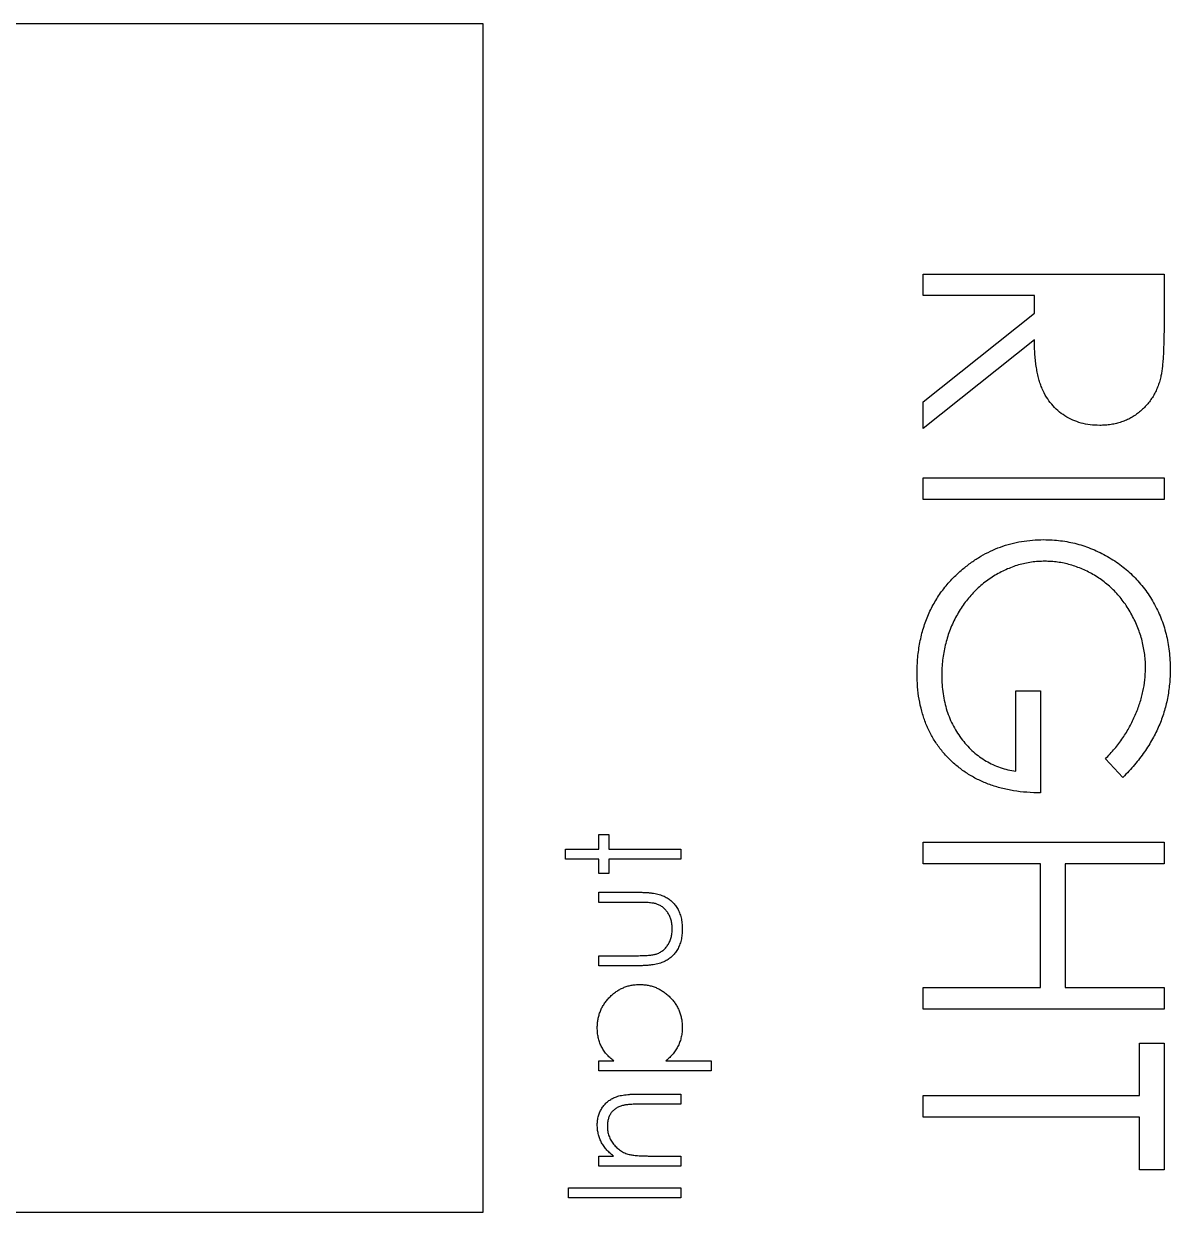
# Model space of a CAD drawing. Header units: millimetres. Extents: x -216 to 166, y 2 to 391.
# Drawn here: x 94.4 to 165.8, y 161.7 to 235.7 of the extents above; entities that cross this region are included whole.
import ezdxf

# ---------------------------------------------------------------- set-up
doc = ezdxf.new("R2010")
doc.units = ezdxf.units.MM

msp = doc.modelspace()

# ---------------------------------------------------------------- linework, layer by layer
at = {"color": 7, "linetype": 'Continuous', "lineweight": 25}
for p, q in [((123, 235.7), (49, 235.7)), ((123, 161.7), (123, 235.7)), ((150.409, 220.117), (165.409, 220.117)), ((150.409, 218.771), (150.409, 220.117)), ((165.409, 220.117), (165.409, 217.115)), ((157.332, 218.771), (150.409, 218.771)), ((157.332, 217.677), (157.332, 218.771)), ((150.409, 212.166), (157.332, 217.677)), ((157.332, 216.012), (150.409, 210.502)), ((150.409, 210.502), (150.409, 212.166)), ((150.409, 207.425), (165.409, 207.425)), ((150.409, 206.079), (150.409, 207.425)), ((165.409, 207.425), (165.409, 206.079)), ((165.409, 206.079), (150.409, 206.079)), ((156.179, 189.155), (156.179, 194.155)), ((156.179, 194.155), (157.717, 194.155)), ((157.717, 194.155), (157.717, 187.809)), ((162.849, 188.771), (161.755, 189.925)), ((130.193, 184.315), (130.193, 185.213)), ((130.193, 185.213), (130.821, 185.213)), ((130.821, 185.213), (130.821, 184.315)), ((128.129, 183.687), (128.129, 184.315)), ((128.129, 184.315), (130.193, 184.315)), ((130.821, 184.315), (135.308, 184.315)), ((135.308, 184.315), (135.308, 183.687)), ((150.409, 184.732), (165.409, 184.732)), ((150.409, 183.386), (150.409, 184.732)), ((165.409, 184.732), (165.409, 183.386)), ((130.193, 183.687), (128.129, 183.687)), ((130.193, 182.79), (130.193, 183.687)), ((135.308, 183.687), (130.821, 183.687)), ((130.821, 183.687), (130.821, 182.79)), ((130.821, 182.79), (130.193, 182.79)), ((157.717, 183.386), (150.409, 183.386)), ((157.717, 175.694), (157.717, 183.386)), ((165.409, 183.386), (159.255, 183.386)), ((159.255, 183.386), (159.255, 175.694)), ((130.193, 180.995), (130.193, 181.623)), ((130.193, 181.623), (132.683, 181.623)), ((132.566, 180.995), (130.193, 180.995)), ((130.193, 177.046), (130.193, 177.674)), ((130.193, 177.674), (132.566, 177.674)), ((132.637, 177.046), (130.193, 177.046)), ((150.409, 174.348), (150.409, 175.694)), ((150.409, 175.694), (157.717, 175.694)), ((159.255, 175.694), (165.409, 175.694)), ((165.409, 175.694), (165.409, 174.348)), ((165.409, 174.348), (150.409, 174.348)), ((163.871, 168.963), (163.871, 172.232)), ((163.871, 172.232), (165.409, 172.232)), ((165.409, 172.232), (165.409, 164.348)), ((130.193, 170.495), (130.193, 171.123)), ((130.193, 171.123), (131.139, 171.123)), ((134.381, 171.123), (137.193, 171.123)), ((137.193, 171.123), (137.193, 170.495)), ((137.193, 170.495), (130.193, 170.495)), ((132.696, 169.059), (135.308, 169.059)), ((135.308, 169.059), (135.308, 168.431)), ((150.409, 167.617), (150.409, 168.963)), ((150.409, 168.963), (163.871, 168.963)), ((135.308, 168.431), (132.902, 168.431)), ((163.871, 167.617), (150.409, 167.617)), ((163.871, 164.348), (163.871, 167.617)), ((130.193, 164.572), (130.193, 165.2)), ((130.193, 165.2), (131.116, 165.2)), ((133.459, 165.2), (135.308, 165.2)), ((135.308, 165.2), (135.308, 164.572)), ((135.308, 164.572), (130.193, 164.572)), ((165.409, 164.348), (163.871, 164.348)), ((128.308, 162.597), (128.308, 163.226)), ((128.308, 163.226), (135.308, 163.226)), ((135.308, 163.226), (135.308, 162.597)), ((135.308, 162.597), (128.308, 162.597)), ((49, 161.7), (123, 161.7))]:
    msp.add_line(p, q, dxfattribs=at)
for points, knots in [([(165.409, 217.115), (165.409, 216.915), (165.407, 216.53), (165.4, 215.979), (165.38, 215.479), (165.362, 215.028), (165.33, 214.629), (165.299, 214.279), (165.259, 213.98), (165.222, 213.799), (165.205, 213.717)], [0, 0, 0, 0, 0.176258, 0.338434, 0.484822, 0.617158, 0.734698, 0.837385, 0.926372, 1, 1, 1, 1]), ([(161.398, 210.694), (161.198, 210.7), (160.808, 210.713), (160.242, 210.827), (159.714, 211.015), (159.225, 211.273), (158.784, 211.602), (158.397, 211.998), (158.071, 212.458), (157.847, 212.888), (157.703, 213.268), (157.602, 213.582), (157.524, 213.925), (157.454, 214.291), (157.4, 214.684), (157.362, 215.103), (157.338, 215.549), (157.334, 215.855), (157.332, 216.012)], [0, 0, 0, 0, 0.078775, 0.153711, 0.226699, 0.299172, 0.371166, 0.442978, 0.516334, 0.592857, 0.63351, 0.676624, 0.722915, 0.771971, 0.823829, 0.879386, 0.937952, 1, 1, 1, 1]), ([(165.205, 213.717), (165.178, 213.607), (165.124, 213.39), (165.011, 213.077), (164.88, 212.779), (164.725, 212.497), (164.548, 212.23), (164.349, 211.98), (164.127, 211.747), (163.887, 211.529), (163.627, 211.332), (163.351, 211.162), (163.061, 211.016), (162.755, 210.9), (162.437, 210.806), (162.103, 210.74), (161.755, 210.7), (161.518, 210.696), (161.398, 210.694)], [0, 0, 0, 0, 0.0642108, 0.1270518, 0.1887268, 0.2491087, 0.3098971, 0.3702656, 0.4306689, 0.4927446, 0.554114, 0.6157259, 0.6768281, 0.7384636, 0.8013356, 0.8651972, 0.9316478, 1, 1, 1, 1]), ([(152.861, 201.74), (153.044, 201.886), (153.407, 202.177), (153.988, 202.551), (154.59, 202.87), (155.214, 203.128), (155.859, 203.33), (156.526, 203.475), (157.214, 203.56), (157.68, 203.572), (157.915, 203.579)], [0, 0, 0, 0, 0.127896, 0.253668, 0.376738, 0.499344, 0.621999, 0.745699, 0.871345, 1, 1, 1, 1]), ([(157.915, 203.579), (158.092, 203.576), (158.442, 203.572), (158.963, 203.517), (159.474, 203.438), (159.976, 203.323), (160.468, 203.172), (160.951, 202.991), (161.426, 202.778), (161.887, 202.531), (162.334, 202.261), (162.754, 201.958), (163.154, 201.636), (163.526, 201.288), (163.873, 200.913), (164.195, 200.516), (164.493, 200.095), (164.763, 199.649), (165.005, 199.186), (165.218, 198.706), (165.393, 198.209), (165.542, 197.699), (165.653, 197.172), (165.733, 196.632), (165.787, 196.077), (165.792, 195.701), (165.794, 195.511)], [0, 0, 0, 0, 0.042042, 0.08355, 0.124652, 0.165314, 0.206254, 0.247057, 0.288418, 0.330078, 0.371767, 0.412848, 0.453422, 0.493967, 0.534349, 0.574922, 0.615865, 0.657226, 0.698986, 0.740469, 0.78231, 0.824555, 0.867032, 0.910493, 0.954616, 1, 1, 1, 1]), ([(157.975, 202.232), (157.837, 202.229), (157.561, 202.223), (157.148, 202.182), (156.743, 202.103), (156.34, 202.007), (155.945, 201.872), (155.552, 201.713), (155.167, 201.523), (154.791, 201.304), (154.424, 201.063), (154.079, 200.793), (153.75, 200.507), (153.446, 200.193), (153.157, 199.862), (152.892, 199.504), (152.645, 199.126), (152.421, 198.727), (152.22, 198.312), (152.042, 197.887), (151.895, 197.45), (151.775, 197.003), (151.677, 196.547), (151.614, 196.08), (151.568, 195.605), (151.565, 195.284), (151.563, 195.123)], [0, 0, 0, 0, 0.038993, 0.07788, 0.116649, 0.155344, 0.194634, 0.234276, 0.274561, 0.315681, 0.357032, 0.398094, 0.439109, 0.479843, 0.521283, 0.562849, 0.6053, 0.648415, 0.691733, 0.735154, 0.778373, 0.821664, 0.865526, 0.909733, 0.954523, 1, 1, 1, 1]), ([(164.255, 195.556), (164.254, 195.701), (164.25, 195.991), (164.205, 196.423), (164.14, 196.849), (164.047, 197.27), (163.925, 197.686), (163.779, 198.097), (163.603, 198.502), (163.402, 198.899), (163.183, 199.285), (162.939, 199.648), (162.677, 199.99), (162.393, 200.309), (162.093, 200.607), (161.773, 200.882), (161.434, 201.134), (161.076, 201.361), (160.708, 201.564), (160.334, 201.744), (159.953, 201.893), (159.568, 202.017), (159.177, 202.114), (158.782, 202.183), (158.38, 202.222), (158.111, 202.229), (157.975, 202.232)], [0, 0, 0, 0, 0.042848, 0.085584, 0.127738, 0.170094, 0.212536, 0.255515, 0.298646, 0.342636, 0.386565, 0.429577, 0.471703, 0.513552, 0.555118, 0.596385, 0.637976, 0.679684, 0.7212, 0.761763, 0.80208, 0.841782, 0.881042, 0.920621, 0.960095, 1, 1, 1, 1]), ([(150.025, 195.24), (150.027, 195.41), (150.032, 195.744), (150.066, 196.237), (150.119, 196.716), (150.198, 197.182), (150.296, 197.636), (150.42, 198.076), (150.565, 198.503), (150.729, 198.919), (150.919, 199.319), (151.13, 199.704), (151.362, 200.078), (151.617, 200.438), (151.895, 200.786), (152.195, 201.118), (152.517, 201.438), (152.746, 201.639), (152.861, 201.74)], [0, 0, 0, 0, 0.0692365, 0.1365567, 0.2020942, 0.2664643, 0.3297688, 0.391879, 0.4532706, 0.5141147, 0.5743895, 0.6341417, 0.6939233, 0.7541522, 0.8144702, 0.8756606, 0.937348, 1, 1, 1, 1]), ([(161.755, 189.925), (161.952, 190.135), (162.338, 190.549), (162.846, 191.219), (163.273, 191.923), (163.627, 192.649), (163.907, 193.384), (164.105, 194.117), (164.233, 194.839), (164.248, 195.319), (164.255, 195.556)], [0, 0, 0, 0, 0.136506, 0.269032, 0.39892, 0.527082, 0.652272, 0.772137, 0.887488, 1, 1, 1, 1]), ([(165.794, 195.511), (165.791, 195.355), (165.786, 195.047), (165.752, 194.589), (165.699, 194.139), (165.624, 193.694), (165.524, 193.257), (165.403, 192.826), (165.263, 192.402), (165.096, 191.985), (164.907, 191.573), (164.693, 191.164), (164.452, 190.757), (164.183, 190.354), (163.89, 189.952), (163.566, 189.556), (163.222, 189.157), (162.975, 188.901), (162.849, 188.771)], [0, 0, 0, 0, 0.061617, 0.12218, 0.182217, 0.241473, 0.300957, 0.359966, 0.41903, 0.478066, 0.537991, 0.598959, 0.66132, 0.725246, 0.791219, 0.858745, 0.928317, 1, 1, 1, 1]), ([(157.717, 187.809), (157.43, 187.817), (156.869, 187.831), (156.051, 187.931), (155.278, 188.093), (154.549, 188.315), (153.866, 188.601), (153.229, 188.95), (152.64, 189.367), (152.095, 189.836), (151.61, 190.363), (151.183, 190.932), (150.823, 191.546), (150.531, 192.204), (150.302, 192.903), (150.14, 193.645), (150.043, 194.428), (150.031, 194.965), (150.025, 195.24)], [0, 0, 0, 0, 0.071272, 0.139493, 0.204635, 0.267406, 0.328446, 0.388397, 0.447734, 0.507392, 0.566768, 0.625478, 0.684067, 0.743248, 0.804033, 0.866499, 0.931723, 1, 1, 1, 1]), ([(151.563, 195.123), (151.567, 194.929), (151.575, 194.547), (151.637, 193.985), (151.734, 193.446), (151.877, 192.931), (152.058, 192.438), (152.276, 191.967), (152.541, 191.522), (152.839, 191.099), (153.171, 190.71), (153.53, 190.36), (153.911, 190.052), (154.32, 189.789), (154.748, 189.562), (155.203, 189.381), (155.681, 189.242), (156.012, 189.184), (156.179, 189.155)], [0, 0, 0, 0, 0.070632, 0.138698, 0.204924, 0.269449, 0.332647, 0.395314, 0.457778, 0.520673, 0.58287, 0.643335, 0.702602, 0.760732, 0.819484, 0.878265, 0.938489, 1, 1, 1, 1]), ([(132.683, 181.623), (132.768, 181.622), (132.932, 181.62), (133.171, 181.609), (133.393, 181.59), (133.6, 181.562), (133.79, 181.528), (133.963, 181.485), (134.12, 181.433), (134.264, 181.374), (134.394, 181.305), (134.517, 181.231), (134.631, 181.146), (134.741, 181.057), (134.84, 180.956), (134.935, 180.85), (135.02, 180.734), (135.098, 180.611), (135.169, 180.48), (135.231, 180.341), (135.282, 180.194), (135.325, 180.038), (135.358, 179.874), (135.382, 179.703), (135.396, 179.524), (135.397, 179.401), (135.398, 179.339)], [0, 0, 0, 0, 0.062217, 0.120709, 0.175567, 0.226556, 0.273743, 0.317339, 0.357879, 0.395473, 0.431138, 0.466151, 0.501072, 0.535484, 0.569994, 0.604816, 0.639941, 0.675791, 0.712081, 0.749315, 0.787578, 0.826765, 0.867814, 0.91015, 0.953934, 1, 1, 1, 1]), ([(133.812, 180.891), (133.784, 180.899), (133.722, 180.918), (133.618, 180.938), (133.493, 180.956), (133.347, 180.971), (133.18, 180.982), (132.993, 180.988), (132.786, 180.995), (132.641, 180.995), (132.566, 180.995)], [0, 0, 0, 0, 0.069693, 0.154074, 0.254591, 0.371465, 0.504755, 0.653494, 0.818953, 1, 1, 1, 1]), ([(134.77, 179.344), (134.767, 179.438), (134.761, 179.619), (134.711, 179.88), (134.628, 180.119), (134.513, 180.333), (134.371, 180.52), (134.205, 180.677), (134.02, 180.806), (133.882, 180.863), (133.812, 180.891)], [0, 0, 0, 0, 0.144632, 0.279837, 0.408371, 0.533043, 0.653596, 0.770016, 0.884339, 1, 1, 1, 1]), ([(135.398, 179.339), (135.397, 179.277), (135.396, 179.154), (135.382, 178.975), (135.358, 178.803), (135.324, 178.639), (135.283, 178.483), (135.231, 178.335), (135.169, 178.195), (135.099, 178.063), (135.02, 177.939), (134.933, 177.823), (134.84, 177.714), (134.739, 177.614), (134.629, 177.523), (134.512, 177.44), (134.389, 177.364), (134.257, 177.295), (134.111, 177.236), (133.951, 177.184), (133.773, 177.142), (133.578, 177.107), (133.367, 177.079), (133.139, 177.06), (132.894, 177.049), (132.724, 177.047), (132.637, 177.046)], [0, 0, 0, 0, 0.045157, 0.088737, 0.130549, 0.17109, 0.210119, 0.247908, 0.284992, 0.321132, 0.356538, 0.391704, 0.426128, 0.460451, 0.494916, 0.529482, 0.564528, 0.600052, 0.637495, 0.678178, 0.722552, 0.770157, 0.82186, 0.877053, 0.936517, 1, 1, 1, 1]), ([(133.762, 177.774), (133.8, 177.787), (133.875, 177.814), (133.984, 177.863), (134.085, 177.923), (134.181, 177.989), (134.271, 178.064), (134.353, 178.149), (134.432, 178.24), (134.524, 178.376), (134.624, 178.561), (134.71, 178.805), (134.761, 179.068), (134.767, 179.251), (134.77, 179.344)], [0, 0, 0, 0, 0.060487, 0.119716, 0.178086, 0.235971, 0.29461, 0.353536, 0.413161, 0.474545, 0.599234, 0.727029, 0.859695, 1, 1, 1, 1]), ([(132.566, 177.674), (132.635, 177.675), (132.768, 177.675), (132.96, 177.679), (133.135, 177.688), (133.293, 177.698), (133.434, 177.712), (133.558, 177.729), (133.666, 177.747), (133.731, 177.765), (133.762, 177.774)], [0, 0, 0, 0, 0.173617, 0.33212, 0.477936, 0.609932, 0.727032, 0.831671, 0.921715, 1, 1, 1, 1]), ([(130.103, 173.19), (130.106, 173.281), (130.111, 173.46), (130.146, 173.724), (130.206, 173.979), (130.293, 174.222), (130.401, 174.456), (130.536, 174.679), (130.693, 174.893), (130.873, 175.092), (131.068, 175.277), (131.279, 175.437), (131.496, 175.575), (131.726, 175.686), (131.964, 175.773), (132.213, 175.835), (132.472, 175.872), (132.648, 175.877), (132.737, 175.879)], [0, 0, 0, 0, 0.065081, 0.128636, 0.190653, 0.252125, 0.313446, 0.375227, 0.438498, 0.503285, 0.56801, 0.630879, 0.692154, 0.752552, 0.813191, 0.873985, 0.936258, 1, 1, 1, 1]), ([(132.737, 175.879), (132.827, 175.877), (133.006, 175.872), (133.269, 175.835), (133.522, 175.775), (133.765, 175.689), (133.997, 175.577), (134.218, 175.442), (134.429, 175.282), (134.625, 175.1), (134.806, 174.902), (134.965, 174.69), (135.098, 174.468), (135.209, 174.236), (135.293, 173.994), (135.353, 173.741), (135.391, 173.479), (135.396, 173.3), (135.398, 173.21)], [0, 0, 0, 0, 0.064921, 0.128034, 0.189574, 0.25058, 0.311733, 0.37325, 0.435763, 0.500346, 0.564949, 0.627528, 0.689157, 0.749865, 0.81076, 0.8723, 0.935413, 1, 1, 1, 1]), ([(131.139, 171.123), (131.054, 171.19), (130.888, 171.32), (130.67, 171.542), (130.49, 171.78), (130.345, 172.033), (130.238, 172.302), (130.159, 172.584), (130.112, 172.882), (130.106, 173.086), (130.103, 173.19)], [0, 0, 0, 0, 0.134924, 0.26303, 0.385707, 0.505717, 0.625137, 0.74612, 0.870524, 1, 1, 1, 1]), ([(135.398, 173.21), (135.395, 173.108), (135.39, 172.907), (135.341, 172.613), (135.26, 172.331), (135.148, 172.063), (135.003, 171.806), (134.827, 171.563), (134.619, 171.333), (134.462, 171.194), (134.381, 171.123)], [0, 0, 0, 0, 0.126833, 0.250437, 0.371271, 0.492148, 0.613426, 0.738014, 0.866141, 1, 1, 1, 1]), ([(130.103, 167.146), (130.106, 167.241), (130.113, 167.426), (130.17, 167.695), (130.259, 167.948), (130.386, 168.181), (130.543, 168.392), (130.727, 168.576), (130.936, 168.729), (131.132, 168.832), (131.305, 168.898), (131.454, 168.942), (131.62, 168.977), (131.802, 169.009), (132.002, 169.03), (132.218, 169.046), (132.451, 169.058), (132.613, 169.059), (132.696, 169.059)], [0, 0, 0, 0, 0.07724, 0.151254, 0.223434, 0.295488, 0.366922, 0.437076, 0.506681, 0.578197, 0.616607, 0.658384, 0.704491, 0.754803, 0.809332, 0.868275, 0.932073, 1, 1, 1, 1]), ([(131.738, 168.356), (131.659, 168.335), (131.506, 168.295), (131.3, 168.192), (131.122, 168.066), (130.978, 167.91), (130.865, 167.727), (130.788, 167.519), (130.739, 167.286), (130.734, 167.122), (130.731, 167.037)], [0, 0, 0, 0, 0.135529, 0.260158, 0.378433, 0.493142, 0.609254, 0.729962, 0.859251, 1, 1, 1, 1]), ([(132.902, 168.431), (132.832, 168.43), (132.699, 168.43), (132.508, 168.427), (132.336, 168.422), (132.181, 168.414), (132.045, 168.402), (131.926, 168.39), (131.826, 168.375), (131.765, 168.362), (131.738, 168.356)], [0, 0, 0, 0, 0.1788504, 0.3421104, 0.4898268, 0.6220573, 0.7400791, 0.8414823, 0.9289075, 1, 1, 1, 1]), ([(131.116, 165.2), (131.032, 165.267), (130.869, 165.397), (130.658, 165.615), (130.48, 165.843), (130.34, 166.083), (130.234, 166.334), (130.158, 166.595), (130.112, 166.868), (130.106, 167.053), (130.103, 167.146)], [0, 0, 0, 0, 0.140984, 0.273154, 0.398955, 0.519903, 0.63809, 0.756575, 0.876853, 1, 1, 1, 1]), ([(130.731, 167.037), (130.732, 166.986), (130.734, 166.886), (130.753, 166.738), (130.783, 166.594), (130.828, 166.454), (130.883, 166.318), (130.948, 166.185), (131.029, 166.058), (131.12, 165.935), (131.22, 165.82), (131.325, 165.713), (131.438, 165.618), (131.556, 165.532), (131.68, 165.458), (131.81, 165.393), (131.945, 165.338), (132.039, 165.31), (132.086, 165.297)], [0, 0, 0, 0, 0.063989, 0.126633, 0.188994, 0.250417, 0.312317, 0.374543, 0.43812, 0.502896, 0.567953, 0.630753, 0.69292, 0.754386, 0.815209, 0.876111, 0.938012, 1, 1, 1, 1]), ([(132.086, 165.297), (132.12, 165.289), (132.196, 165.272), (132.319, 165.253), (132.462, 165.236), (132.623, 165.222), (132.805, 165.214), (133.005, 165.204), (133.226, 165.201), (133.379, 165.2), (133.459, 165.2)], [0, 0, 0, 0, 0.076995, 0.167615, 0.271052, 0.38946, 0.520843, 0.666399, 0.826094, 1, 1, 1, 1])]:
    msp.add_open_spline(points, degree=3, knots=knots, dxfattribs=at)

doc.saveas('drawing.dxf')
